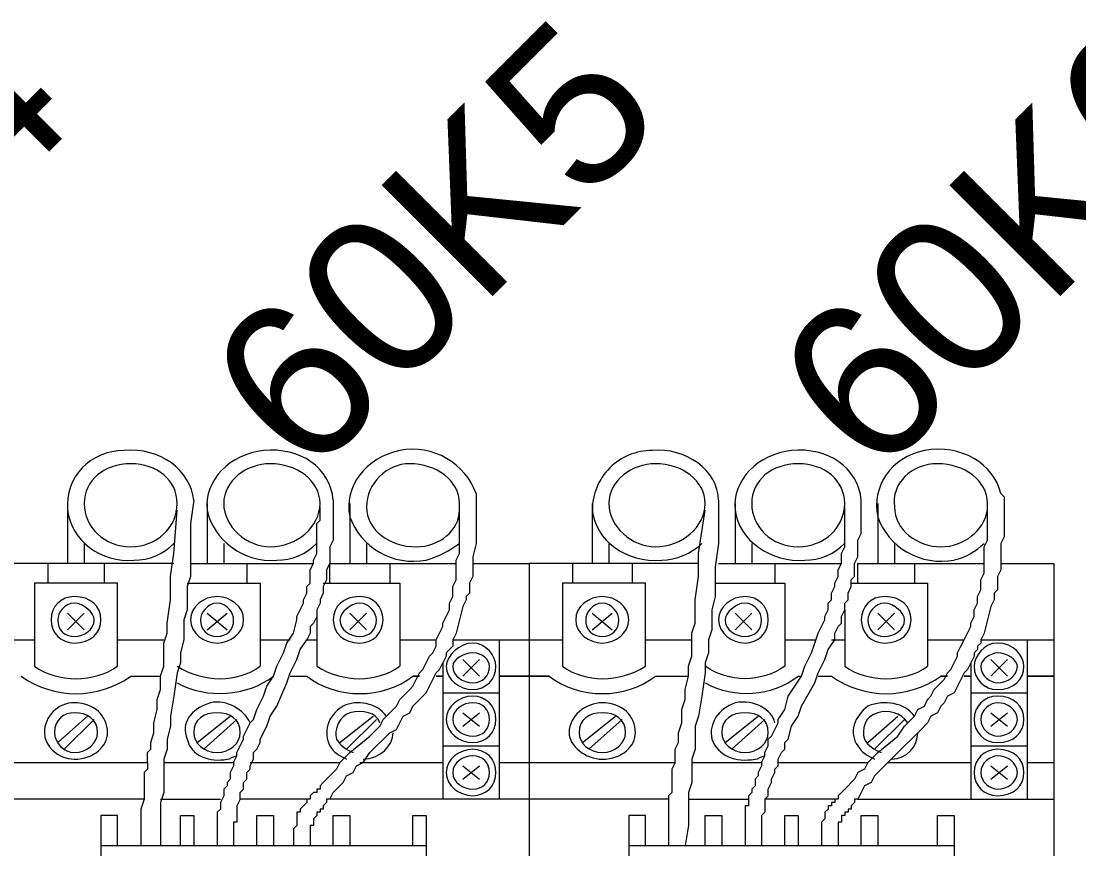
# Model space of a CAD drawing. Header units: millimetres. Extents: x 1004 to 59588, y 686 to 38112.
# Drawn here: x 17750.1 to 17937.5, y 12020.6 to 12167.3 of the extents above; entities that cross this region are included whole.
import ezdxf

# ---------------------------------------------------------------- set-up
doc = ezdxf.new("R2010")
doc.units = ezdxf.units.MM
doc.layers.add('PDF4_Geometry', color=7, linetype='Continuous')
doc.layers.add('PDF4_Text', color=7, linetype='Continuous')
doc.styles.add('PDF Arial', font='arial.ttf')

msp = doc.modelspace()

# ---------------------------------------------------------------- linework, layer by layer
at = {"layer": 'PDF4_Geometry', "lineweight": 0}
for points in [[(17830.69, 12083.54), (17830.69, 12082.95), (17830.69, 12082.36), (17830.69, 12081.77), (17830.69, 12081.18), (17830.69, 12080.59), (17830.69, 12080.01), (17830.69, 12079.42), (17830.69, 12078.24), (17830.69, 12077.07), (17830.69, 12075.89), (17830.69, 12074.71), (17830.11, 12072.36), (17830.11, 12071.18), (17840.11, 12071.18), (17840.11, 11931.77), (17830.11, 11931.77)], [(17923.63, 12083.54), (17924.22, 12082.95), (17924.22, 12082.36), (17924.22, 12081.77), (17924.22, 12081.18), (17924.22, 12080.59), (17924.22, 12080.01), (17924.22, 12079.42), (17924.22, 12078.24), (17924.22, 12077.07), (17924.22, 12075.89), (17923.63, 12074.71), (17923.63, 12072.36), (17923.63, 12071.18), (17933.05, 12071.18), (17933.05, 11931.77), (17923.63, 11931.77)], [(17758.34, 12081.77), (17758.34, 12071.18)], [(17780.69, 12082.36), (17780.11, 12078.24), (17780.11, 12074.71), (17780.11, 12070.59), (17780.11, 12068.83), (17779.52, 12067.07), (17779.52, 12065.3), (17779.52, 12062.95), (17778.93, 12061.18), (17778.93, 12059.42), (17778.93, 12057.65), (17778.34, 12055.3), (17778.34, 12053.54), (17777.75, 12051.77), (17777.16, 12047.65), (17776.58, 12044.12), (17776.58, 12042.36), (17775.99, 12040.01), (17775.99, 12038.24), (17775.4, 12036.48), (17775.4, 12034.71), (17775.4, 12032.36), (17775.4, 12030.59), (17774.81, 12028.83), (17774.81, 12026.48), (17774.81, 12024.71), (17774.81, 12021.18)], [(17783.05, 12081.77), (17783.05, 12071.18)], [(17805.4, 12082.36), (17805.4, 12080.59), (17805.4, 12078.24), (17805.4, 12076.48), (17805.4, 12075.3), (17804.81, 12074.12), (17804.81, 12072.95), (17804.81, 12072.36), (17804.81, 12071.18), (17804.22, 12070.01), (17804.22, 12068.83), (17804.22, 12068.24), (17803.63, 12067.07), (17803.63, 12065.89), (17803.05, 12064.71), (17803.05, 12064.12), (17802.46, 12062.95), (17802.46, 12061.77), (17801.87, 12060.59), (17801.28, 12060.01), (17801.28, 12058.83), (17800.69, 12057.65), (17802.46, 12057.65)], [(17808.34, 12081.77), (17808.34, 12071.18)], [(17817.16, 12057.65), (17823.63, 12057.65), (17824.22, 12058.83), (17824.81, 12060.01), (17824.81, 12060.59), (17825.4, 12061.77), (17825.99, 12062.95), (17825.99, 12064.12), (17826.58, 12065.3), (17826.58, 12066.48), (17826.58, 12067.07), (17827.16, 12068.24), (17827.16, 12069.42), (17827.16, 12070.59), (17827.16, 12071.77), (17827.75, 12072.95), (17827.75, 12074.12), (17827.75, 12075.3), (17827.75, 12077.07), (17827.75, 12079.42), (17827.75, 12081.77)], [(17851.28, 12081.77), (17851.28, 12071.18)], [(17873.63, 12082.36), (17873.63, 12078.24), (17873.63, 12074.71), (17873.05, 12070.59), (17873.05, 12068.83), (17873.05, 12067.07), (17873.05, 12065.3), (17872.46, 12062.95), (17872.46, 12061.18), (17872.46, 12059.42), (17871.87, 12057.65), (17871.87, 12055.3), (17871.28, 12053.54), (17871.28, 12051.77), (17870.69, 12047.65), (17870.11, 12044.12), (17869.52, 12042.36), (17869.52, 12040.01), (17869.52, 12038.24), (17868.93, 12036.48), (17868.93, 12034.71), (17868.93, 12032.36), (17868.34, 12030.59), (17868.34, 12028.83), (17868.34, 12026.48), (17868.34, 12024.71), (17867.75, 12021.18)], [(17876.58, 12081.77), (17876.58, 12071.18)], [(17900.11, 12035.89), (17899.52, 12034.71), (17898.34, 12034.12), (17897.75, 12032.95), (17897.16, 12032.36), (17896.58, 12031.77), (17895.99, 12031.18), (17895.4, 12030.59), (17894.81, 12030.01), (17894.81, 12029.42), (17894.22, 12029.42), (17881.87, 12029.42), (17882.46, 12030.01), (17882.46, 12030.59), (17882.46, 12031.18), (17883.05, 12032.36), (17883.05, 12032.95), (17883.63, 12034.12), (17883.63, 12034.71), (17884.22, 12035.3), (17884.22, 12036.48), (17884.81, 12037.65), (17885.4, 12038.24), (17885.4, 12039.42), (17885.99, 12040.01), (17886.58, 12042.36), (17887.75, 12044.12), (17888.34, 12045.89), (17890.69, 12050.01), (17891.28, 12051.77), (17892.46, 12054.12), (17893.05, 12055.89), (17894.22, 12057.65), (17894.22, 12058.83), (17894.81, 12060.01), (17895.4, 12060.59), (17895.4, 12061.77), (17895.99, 12062.95), (17895.99, 12064.12), (17896.58, 12064.71), (17896.58, 12065.89), (17897.16, 12067.07), (17897.16, 12068.24), (17897.75, 12068.83), (17897.75, 12070.01), (17897.75, 12071.18), (17898.34, 12072.36), (17898.34, 12072.95), (17898.34, 12074.12), (17898.34, 12075.3), (17898.93, 12076.48), (17898.93, 12078.24), (17898.93, 12080.59), (17898.93, 12082.36)], [(17901.87, 12081.77), (17901.87, 12071.18)], [(17910.69, 12057.65), (17917.16, 12057.65), (17917.75, 12058.83), (17918.34, 12060.01), (17918.34, 12060.59), (17918.93, 12061.77), (17918.93, 12062.95), (17919.52, 12064.12), (17919.52, 12065.3), (17920.11, 12066.48), (17920.11, 12067.07), (17920.11, 12068.24), (17920.69, 12069.42), (17920.69, 12070.59), (17920.69, 12071.77), (17920.69, 12072.95), (17920.69, 12074.12), (17921.28, 12075.3), (17921.28, 12077.07), (17921.28, 12079.42), (17921.28, 12081.77)], [(17741.87, 12035.89), (17746.58, 12035.89), (17772.46, 12035.89), (17772.46, 12036.48), (17772.46, 12037.65), (17773.05, 12038.24), (17773.05, 12039.42), (17773.63, 12041.18), (17773.63, 12042.95), (17774.22, 12045.3), (17774.22, 12047.07), (17774.81, 12048.83), (17774.81, 12051.18), (17775.4, 12052.95), (17775.4, 12054.71), (17775.4, 12057.07), (17775.99, 12058.83), (17775.99, 12060.59), (17776.58, 12064.71), (17776.58, 12068.83), (17777.16, 12072.95), (17777.75, 12080.59)], [(17780.11, 12071.18), (17801.87, 12071.18), (17801.87, 12071.77), (17802.46, 12072.95), (17802.46, 12074.12), (17802.46, 12074.71), (17802.46, 12075.89), (17802.46, 12077.07), (17802.46, 12078.24), (17803.05, 12078.83), (17803.05, 12081.18)], [(17834.81, 12035.89), (17840.11, 12035.89), (17865.99, 12035.89), (17865.99, 12036.48), (17865.99, 12037.65), (17865.99, 12038.24), (17866.58, 12039.42), (17866.58, 12041.18), (17867.16, 12042.95), (17867.16, 12045.3), (17867.75, 12047.07), (17867.75, 12048.83), (17868.34, 12051.18), (17868.34, 12052.95), (17868.93, 12054.71), (17868.93, 12057.07), (17868.93, 12058.83), (17869.52, 12060.59), (17869.52, 12064.71), (17870.11, 12068.83), (17870.11, 12072.95), (17871.28, 12080.59)], [(17873.63, 12071.18), (17895.4, 12071.18), (17895.4, 12071.77), (17895.4, 12072.95), (17895.99, 12074.12), (17895.99, 12074.71), (17895.99, 12075.89), (17895.99, 12077.07), (17895.99, 12078.24), (17895.99, 12078.83), (17895.99, 12081.18)], [(17761.28, 12074.71), (17761.28, 12071.18)], [(17785.99, 12074.71), (17785.99, 12071.18)], [(17811.28, 12074.71), (17811.28, 12071.18)], [(17854.22, 12074.71), (17854.22, 12071.18)], [(17879.52, 12074.71), (17879.52, 12071.18)], [(17904.81, 12074.71), (17904.81, 12071.18)], [(17736.58, 12071.18), (17736.58, 12070.01), (17736.58, 12068.83), (17736.58, 12067.65), (17735.99, 12066.48), (17735.99, 12065.89), (17735.99, 12065.3), (17735.4, 12064.71), (17735.4, 12063.54), (17734.22, 12061.18), (17733.63, 12058.83), (17733.63, 12057.65), (17746.58, 12057.65), (17752.46, 12057.65)], [(17777.16, 12071.18), (17746.58, 12071.18), (17746.58, 11931.77), (17777.16, 11931.77)], [(17754.81, 12071.18), (17754.81, 12067.65)], [(17764.81, 12071.18), (17764.81, 12067.65)], [(17775.4, 12035.89), (17787.75, 12035.89), (17788.34, 12037.07), (17788.34, 12037.65), (17788.93, 12038.83), (17789.52, 12040.01), (17789.52, 12040.59), (17790.11, 12041.77), (17790.69, 12042.95), (17791.28, 12043.54), (17791.87, 12045.3), (17793.05, 12047.65), (17793.63, 12049.42), (17794.81, 12051.18), (17795.4, 12052.95), (17796.58, 12055.3), (17797.16, 12057.07), (17798.34, 12058.83), (17798.93, 12061.18), (17798.93, 12061.77), (17799.52, 12062.95), (17800.11, 12064.12), (17800.11, 12064.71), (17800.69, 12065.89), (17800.69, 12067.07), (17801.28, 12067.65), (17801.28, 12068.83), (17801.28, 12070.01), (17801.87, 12071.18)], [(17790.11, 12071.18), (17790.11, 12067.65)], [(17804.81, 12067.65), (17804.81, 12071.18), (17827.16, 12071.18)], [(17815.4, 12071.18), (17815.4, 12067.65)], [(17830.11, 12071.18), (17830.11, 12070.01), (17830.11, 12068.83), (17829.52, 12067.65), (17829.52, 12066.48), (17829.52, 12065.89), (17828.93, 12065.3), (17828.93, 12064.71), (17828.34, 12063.54), (17827.75, 12061.18), (17827.16, 12058.83), (17826.58, 12057.65), (17840.11, 12057.65), (17845.99, 12057.65)], [(17870.11, 12071.18), (17840.11, 12071.18), (17840.11, 11931.77), (17870.69, 11931.77)], [(17847.75, 12071.18), (17847.75, 12067.65)], [(17858.34, 12071.18), (17858.34, 12067.65)], [(17868.93, 12035.89), (17881.28, 12035.89), (17881.87, 12037.07), (17881.87, 12037.65), (17882.46, 12038.83), (17882.46, 12040.01), (17883.05, 12040.59), (17883.63, 12041.77), (17884.22, 12042.95), (17884.22, 12043.54), (17885.4, 12045.3), (17885.99, 12047.65), (17887.16, 12049.42), (17888.34, 12051.18), (17888.93, 12052.95), (17890.11, 12055.3), (17890.69, 12057.07), (17891.28, 12058.83), (17892.46, 12061.18), (17892.46, 12061.77), (17893.05, 12062.95), (17893.05, 12064.12), (17893.63, 12064.71), (17893.63, 12065.89), (17894.22, 12067.07), (17894.22, 12067.65), (17894.81, 12068.83), (17894.81, 12070.01), (17895.4, 12071.18)], [(17883.63, 12071.18), (17883.63, 12067.65)], [(17898.34, 12067.65), (17898.34, 12071.18), (17920.69, 12071.18)], [(17908.34, 12071.18), (17908.34, 12067.65)], [(17923.63, 12071.18), (17923.63, 12070.01), (17923.05, 12068.83), (17923.05, 12067.65), (17923.05, 12066.48), (17922.46, 12065.89), (17922.46, 12065.3), (17922.46, 12064.71), (17921.87, 12063.54), (17921.28, 12061.18), (17920.69, 12058.83), (17920.11, 12057.65), (17933.05, 12057.65)], [(17767.16, 12052.95), (17767.16, 12067.65), (17752.46, 12067.65), (17752.46, 12052.95)], [(17779.52, 12067.65), (17792.46, 12067.65), (17792.46, 12052.95)], [(17803.63, 12067.65), (17817.16, 12067.65), (17817.16, 12052.95)], [(17860.69, 12052.95), (17860.69, 12067.65), (17845.99, 12067.65), (17845.99, 12052.95)], [(17897.16, 12067.65), (17910.69, 12067.65), (17910.69, 12052.95)], [(17802.46, 12062.95), (17802.46, 12052.95)], [(17895.99, 12062.95), (17895.99, 12052.95)], [(17758.34, 12059.42), (17761.28, 12062.36)], [(17758.34, 12062.36), (17761.28, 12059.42)], [(17783.05, 12059.42), (17786.58, 12062.36)], [(17783.05, 12062.36), (17786.58, 12059.42)], [(17808.34, 12059.42), (17811.28, 12062.36)], [(17808.34, 12062.36), (17811.28, 12059.42)], [(17851.28, 12059.42), (17854.81, 12062.36)], [(17851.28, 12062.36), (17854.81, 12059.42)], [(17876.58, 12059.42), (17879.52, 12062.36)], [(17876.58, 12062.36), (17879.52, 12059.42)], [(17901.87, 12059.42), (17904.81, 12062.36)], [(17901.87, 12062.36), (17904.81, 12059.42)], [(17767.16, 12057.65), (17775.4, 12057.65)], [(17806.58, 12035.89), (17805.99, 12034.71), (17805.4, 12034.12), (17804.22, 12032.95), (17803.63, 12032.36), (17803.05, 12031.77), (17803.05, 12031.18), (17802.46, 12031.18), (17802.46, 12030.59), (17801.87, 12030.59), (17801.28, 12030.01), (17801.28, 12029.42), (17788.93, 12029.42), (17788.93, 12030.01), (17788.93, 12030.59), (17789.52, 12031.18), (17789.52, 12032.36), (17790.11, 12032.95), (17790.11, 12034.12), (17790.69, 12034.71), (17790.69, 12035.3), (17791.28, 12036.48), (17791.28, 12037.65), (17791.87, 12038.24), (17792.46, 12039.42), (17792.46, 12040.01), (17793.63, 12042.36), (17794.22, 12044.12), (17795.4, 12045.89), (17797.16, 12050.01), (17797.75, 12051.77), (17798.93, 12054.12), (17799.52, 12055.89), (17800.69, 12057.65)], [(17790.69, 12035.89), (17806.58, 12035.89), (17808.34, 12037.65), (17811.87, 12040.59), (17813.63, 12042.36), (17814.22, 12043.54), (17814.81, 12044.12), (17815.99, 12045.3), (17816.58, 12045.89), (17817.16, 12047.07), (17817.75, 12047.65), (17818.93, 12048.83), (17819.52, 12049.42), (17820.11, 12050.59), (17820.69, 12051.77), (17821.28, 12052.36), (17821.87, 12053.54), (17822.46, 12054.71), (17823.05, 12055.3), (17823.63, 12056.48), (17823.63, 12057.65)], [(17792.46, 12057.65), (17797.75, 12057.65)], [(17826.58, 12057.65), (17826.58, 12057.07), (17826.58, 12056.48), (17825.99, 12055.89), (17825.4, 12055.3), (17825.4, 12054.71), (17824.81, 12053.54), (17824.81, 12029.42)], [(17834.81, 12057.65), (17834.81, 12029.42)], [(17860.69, 12057.65), (17868.93, 12057.65)], [(17884.22, 12035.89), (17900.11, 12035.89), (17901.87, 12037.65), (17905.4, 12040.59), (17906.58, 12042.36), (17907.75, 12043.54), (17908.34, 12044.12), (17908.93, 12045.3), (17910.11, 12045.89), (17910.69, 12047.07), (17911.28, 12047.65), (17911.87, 12048.83), (17912.46, 12049.42), (17913.63, 12050.59), (17914.22, 12051.77), (17914.81, 12052.36), (17915.4, 12053.54), (17915.99, 12054.71), (17915.99, 12055.3), (17916.58, 12056.48), (17917.16, 12057.65)], [(17885.4, 12057.65), (17890.69, 12057.65)], [(17893.63, 12057.65), (17895.99, 12057.65)], [(17920.11, 12057.65), (17920.11, 12057.07), (17919.52, 12056.48), (17919.52, 12055.89), (17918.93, 12055.3), (17918.93, 12054.71), (17918.34, 12053.54), (17918.34, 12029.42)], [(17928.34, 12057.65), (17928.34, 12029.42)], [(17825.99, 12055.89), (17825.99, 12055.89)], [(17919.52, 12055.89), (17919.52, 12055.89)], [(17865.99, 12035.89), (17865.4, 12034.71), (17865.4, 12034.12), (17865.4, 12032.95), (17865.4, 12032.36), (17865.4, 12031.77), (17865.4, 12030.59), (17864.81, 12030.01), (17864.81, 12029.42), (17840.11, 12029.42), (17804.81, 12029.42), (17805.4, 12030.59), (17806.58, 12031.77), (17807.16, 12032.36), (17807.75, 12033.54), (17808.93, 12034.12), (17809.52, 12035.3), (17810.69, 12035.89), (17811.87, 12037.65), (17815.4, 12041.18), (17816.58, 12041.77), (17817.16, 12042.95), (17817.75, 12044.12), (17818.93, 12044.71), (17819.52, 12045.89), (17820.11, 12046.48), (17821.28, 12047.65), (17821.87, 12048.24), (17822.46, 12049.42), (17823.05, 12050.59), (17823.63, 12051.77), (17824.22, 12052.36), (17824.81, 12053.54)], [(17828.34, 12054.12), (17831.28, 12051.18)], [(17828.34, 12051.18), (17831.28, 12054.12)], [(17918.34, 12053.54), (17917.75, 12052.36), (17917.16, 12051.77), (17916.58, 12050.59), (17915.99, 12049.42), (17915.4, 12048.24), (17914.22, 12047.65), (17913.63, 12046.48), (17913.05, 12045.89), (17912.46, 12044.71), (17911.28, 12044.12), (17910.69, 12042.95), (17909.52, 12041.77), (17908.93, 12041.18), (17905.4, 12037.65), (17903.63, 12035.89), (17918.34, 12035.89)], [(17921.87, 12054.12), (17924.81, 12051.18)], [(17921.87, 12051.18), (17924.81, 12054.12)], [(17752.46, 12052.95), (17752.46, 12052.95)], [(17845.99, 12052.95), (17845.99, 12052.95)], [(17769.52, 12051.18), (17774.81, 12051.18)], [(17794.81, 12051.18), (17794.81, 12051.18)], [(17797.75, 12051.18), (17800.69, 12051.18)], [(17843.63, 12051.18), (17843.63, 12051.18)], [(17862.46, 12051.18), (17868.34, 12051.18)], [(17824.81, 12048.24), (17834.81, 12048.24)], [(17918.34, 12048.24), (17928.34, 12048.24)], [(17756.58, 12039.42), (17761.87, 12044.12)], [(17781.28, 12039.42), (17787.16, 12044.12)], [(17806.58, 12039.42), (17812.46, 12044.12)], [(17828.34, 12044.71), (17831.28, 12042.36)], [(17828.34, 12042.36), (17831.28, 12044.71)], [(17849.52, 12039.42), (17855.4, 12044.12)], [(17874.81, 12039.42), (17880.69, 12044.12)], [(17900.11, 12039.42), (17905.4, 12044.12)], [(17921.87, 12044.71), (17924.81, 12042.36)], [(17921.87, 12042.36), (17924.81, 12044.71)], [(17757.75, 12038.24), (17763.05, 12043.54)], [(17782.46, 12038.24), (17788.34, 12043.54)], [(17807.75, 12038.24), (17813.05, 12043.54)], [(17850.69, 12038.24), (17856.58, 12043.54)], [(17875.99, 12038.24), (17881.87, 12043.54)], [(17901.28, 12038.24), (17906.58, 12043.54)], [(17824.81, 12038.83), (17834.81, 12038.83)], [(17918.34, 12038.83), (17928.34, 12038.83)], [(17772.46, 12035.89), (17772.46, 12034.71), (17771.87, 12034.12), (17771.87, 12032.95), (17771.87, 12032.36), (17771.87, 12031.77), (17771.87, 12030.59), (17771.87, 12030.01), (17771.87, 12029.42), (17746.58, 12029.42)], [(17787.75, 12035.89), (17787.75, 12035.3), (17787.16, 12034.12), (17787.16, 12033.54), (17787.16, 12032.95), (17786.58, 12032.36), (17786.58, 12031.77), (17785.99, 12031.18), (17785.99, 12030.59), (17785.99, 12030.01), (17785.4, 12028.83), (17785.4, 12028.24), (17785.4, 12027.65), (17784.81, 12027.07), (17784.81, 12026.48), (17784.81, 12025.89), (17784.81, 12025.3), (17784.81, 12024.71), (17784.81, 12024.12), (17784.81, 12022.95), (17784.81, 12021.77), (17784.81, 12021.18)], [(17810.11, 12035.89), (17824.81, 12035.89)], [(17828.34, 12035.3), (17831.28, 12032.95)], [(17828.34, 12032.95), (17831.28, 12035.3)], [(17881.28, 12035.89), (17881.28, 12035.3), (17880.69, 12034.12), (17880.69, 12033.54), (17880.11, 12032.95), (17880.11, 12032.36), (17880.11, 12031.77), (17879.52, 12031.18), (17879.52, 12030.59), (17878.93, 12030.01), (17878.93, 12028.83), (17878.93, 12028.24), (17878.34, 12028.24), (17878.34, 12027.65), (17878.34, 12027.07), (17878.34, 12026.48), (17878.34, 12025.89), (17878.34, 12025.3), (17878.34, 12024.71), (17878.34, 12024.12), (17878.34, 12022.95), (17878.34, 12021.77), (17878.34, 12021.18)], [(17903.63, 12035.89), (17903.05, 12035.3), (17901.87, 12034.12), (17901.28, 12033.54), (17900.69, 12032.36), (17899.52, 12031.77), (17898.93, 12030.59), (17898.34, 12029.42), (17933.05, 12029.42)], [(17921.87, 12035.3), (17924.81, 12032.95)], [(17921.87, 12032.95), (17924.81, 12035.3)], [(17928.34, 12035.89), (17933.05, 12035.89)], [(17786.58, 12032.36), (17786.58, 12032.36)], [(17880.11, 12032.36), (17880.11, 12032.36)], [(17895.99, 12031.18), (17895.99, 12031.18)], [(17771.87, 12029.42), (17771.28, 12027.65), (17771.28, 12027.07), (17771.28, 12026.48), (17771.28, 12025.3), (17771.28, 12024.71), (17771.28, 12023.54), (17771.28, 12022.95), (17771.28, 12021.77), (17771.28, 12021.18)], [(17774.81, 12029.42), (17785.4, 12029.42)], [(17788.93, 12029.42), (17788.34, 12028.24), (17788.34, 12027.65), (17788.34, 12027.07), (17788.34, 12026.48), (17788.34, 12025.89), (17788.34, 12025.3), (17787.75, 12025.3), (17787.75, 12024.71), (17787.75, 12024.12), (17787.75, 12022.95), (17787.75, 12021.77), (17787.75, 12021.18)], [(17801.28, 12029.42), (17800.69, 12029.42), (17800.69, 12028.83), (17800.11, 12028.24), (17799.52, 12027.65), (17799.52, 12027.07), (17798.93, 12027.07), (17798.93, 12026.48), (17798.93, 12025.89), (17798.93, 12025.3), (17798.93, 12024.71), (17798.34, 12024.12), (17798.34, 12023.54), (17798.34, 12022.95), (17798.34, 12022.36), (17798.34, 12021.18)], [(17804.81, 12029.42), (17804.22, 12029.42), (17804.22, 12028.83), (17803.63, 12028.24), (17803.63, 12027.65), (17803.05, 12027.65), (17803.05, 12027.07), (17802.46, 12027.07), (17802.46, 12026.48), (17801.87, 12025.89), (17801.87, 12025.3), (17801.87, 12024.71), (17801.28, 12024.71), (17801.28, 12024.12), (17801.28, 12023.54), (17801.28, 12022.95), (17801.28, 12022.36), (17801.28, 12021.18)], [(17864.81, 12029.42), (17864.81, 12027.65), (17864.81, 12027.07), (17864.81, 12026.48), (17864.81, 12025.3), (17864.81, 12024.71), (17864.81, 12023.54), (17864.81, 12022.95), (17864.81, 12021.77), (17864.81, 12021.18)], [(17868.34, 12029.42), (17878.93, 12029.42)], [(17881.87, 12029.42), (17881.87, 12028.24), (17881.87, 12027.65), (17881.87, 12027.07), (17881.28, 12026.48), (17881.28, 12025.89), (17881.28, 12025.3), (17881.28, 12024.71), (17881.28, 12024.12), (17881.28, 12022.95), (17881.28, 12021.77), (17881.28, 12021.18)], [(17894.22, 12029.42), (17894.22, 12028.83), (17893.63, 12028.83), (17893.63, 12028.24), (17893.05, 12028.24), (17893.05, 12027.65), (17892.46, 12027.07), (17892.46, 12026.48), (17892.46, 12025.89), (17891.87, 12025.3), (17891.87, 12024.71), (17891.87, 12024.12), (17891.87, 12023.54), (17891.87, 12022.95), (17891.87, 12022.36), (17891.87, 12021.18)], [(17898.34, 12029.42), (17897.75, 12029.42), (17897.75, 12028.83), (17897.16, 12028.24), (17897.16, 12027.65), (17896.58, 12027.65), (17896.58, 12027.07), (17895.99, 12027.07), (17895.99, 12026.48), (17895.4, 12026.48), (17895.4, 12025.89), (17895.4, 12025.3), (17894.81, 12025.3), (17894.81, 12024.71), (17894.81, 12024.12), (17894.81, 12023.54), (17894.81, 12022.95), (17894.81, 12022.36), (17894.81, 12021.18)], [(17895.4, 12030.59), (17895.4, 12030.59)], [(17785.4, 12028.24), (17785.4, 12028.24)], [(17799.52, 12027.65), (17799.52, 12027.65)], [(17800.11, 12028.24), (17800.11, 12028.24)], [(17800.69, 12028.83), (17800.69, 12028.83)], [(17893.05, 12027.65), (17893.05, 12027.65)], [(17767.16, 12021.18), (17767.16, 12026.48), (17764.22, 12026.48), (17764.22, 11976.48), (17767.16, 11976.48), (17767.16, 11982.36)], [(17778.34, 12021.18), (17778.34, 12026.48), (17780.69, 12026.48), (17780.69, 12021.18)], [(17784.81, 12027.07), (17784.81, 12027.07)], [(17788.34, 12027.07), (17788.34, 12027.07)], [(17791.87, 12021.18), (17791.87, 12026.48), (17794.81, 12026.48), (17794.81, 12021.18)], [(17798.93, 12025.89), (17798.93, 12025.89)], [(17801.87, 12025.89), (17801.87, 12025.89)], [(17802.46, 12026.48), (17802.46, 12026.48)], [(17805.4, 12021.18), (17805.4, 12026.48), (17808.34, 12026.48), (17808.34, 12021.18)], [(17819.52, 12021.18), (17819.52, 12026.48), (17821.87, 12026.48), (17821.87, 11976.48), (17819.52, 11976.48), (17819.52, 11982.36)], [(17860.69, 12021.18), (17860.69, 12026.48), (17857.75, 12026.48), (17857.75, 11976.48), (17860.69, 11976.48), (17860.69, 11982.36)], [(17871.28, 12021.18), (17871.28, 12026.48), (17874.22, 12026.48), (17874.22, 12021.18)], [(17878.34, 12027.07), (17878.34, 12027.07)], [(17881.87, 12027.07), (17881.87, 12027.07)], [(17885.4, 12021.18), (17885.4, 12026.48), (17887.75, 12026.48), (17887.75, 12021.18)], [(17892.46, 12027.07), (17892.46, 12027.07)], [(17892.46, 12025.89), (17892.46, 12025.89)], [(17895.4, 12025.89), (17895.4, 12025.89)], [(17898.93, 12021.18), (17898.93, 12026.48), (17901.87, 12026.48), (17901.87, 12021.18)], [(17912.46, 12021.18), (17912.46, 12026.48), (17915.4, 12026.48), (17915.4, 11976.48), (17912.46, 11976.48), (17912.46, 11982.36)], [(17784.81, 12024.71), (17784.81, 12024.71)], [(17801.28, 12024.71), (17801.28, 12024.71)], [(17801.28, 12024.12), (17801.28, 12024.12)], [(17801.28, 12024.12), (17801.28, 12024.12)], [(17801.87, 12025.3), (17801.87, 12025.3)], [(17878.34, 12024.71), (17878.34, 12024.71)], [(17881.28, 12025.3), (17881.28, 12025.3)], [(17894.81, 12024.71), (17894.81, 12024.71)], [(17894.81, 12024.71), (17894.81, 12024.71)], [(17894.81, 12024.12), (17894.81, 12024.12)], [(17894.81, 12024.12), (17894.81, 12024.12)], [(17798.34, 12022.36), (17798.34, 12022.36)], [(17801.28, 12022.95), (17801.28, 12022.95)], [(17891.87, 12022.36), (17891.87, 12022.36)], [(17894.81, 12022.95), (17894.81, 12022.95)], [(17764.22, 12021.18), (17821.87, 12021.18)], [(17771.28, 12021.18), (17771.28, 12021.18)], [(17857.75, 12021.18), (17915.4, 12021.18)], [(17864.81, 12021.18), (17864.81, 12021.18)]]:
    msp.add_lwpolyline(points, dxfattribs=at)
for points in [[(17873.05, 12067.65), (17885.4, 12067.65), (17885.4, 12052.95, -0.3125), (17871.28, 12052.95)], [(17871.28, 12050.01, 0.29506), (17887.75, 12051.18), (17888.34, 12051.18)], [(17891.28, 12051.18), (17893.63, 12051.18, 0.318182), (17913.05, 12051.18)]]:
    msp.add_lwpolyline(points, format="xyb", dxfattribs=at)
for points in [[(17820.69, 12051.18), (17819.52, 12051.18)], [(17824.81, 12051.18), (17823.63, 12051.18)], [(17840.11, 12051.18), (17834.81, 12051.18)], [(17843.63, 12051.18), (17840.11, 12051.18)], [(17914.22, 12051.18), (17913.05, 12051.18)], [(17918.34, 12051.18), (17917.16, 12051.18)], [(17933.05, 12051.18), (17928.34, 12051.18)]]:
    msp.add_lwpolyline(points, close=True, dxfattribs=at)
for centre, radius, start, end in [((17861.83, 12080.64), 10.54, 89.7603, 180.2397), ((17770.19, 12081.51), 9.74, 269.5095, 315.7302), ((17795.48, 12081.51), 9.74, 269.5095, 315.7302), ((17889.01, 12081.51), 9.74, 269.5095, 315.7302), ((17912.72, 12082.83), 11.37, 283.6147, 314.4946), ((17759.81, 12064.89), 16.8, 234.6998, 305.3002), ((17759.5, 12041.21), 5.27, 89.7603, 180.2397)]:
    msp.add_arc(centre, radius, start, end, dxfattribs=at)
for points in [[(17768.34, 12091.18), (17762.46, 12091.18), (17757.75, 12086.48), (17758.34, 12080.59)], [(17780.69, 12082.36), (17780.11, 12087.65), (17774.81, 12091.77), (17768.34, 12091.18)], [(17793.05, 12091.18), (17787.16, 12090.59), (17782.46, 12085.89), (17783.05, 12080.59)], [(17805.4, 12082.36), (17804.81, 12088.24), (17799.52, 12091.77), (17793.05, 12091.18)], [(17817.16, 12091.18), (17811.28, 12090.01), (17807.16, 12084.71), (17808.34, 12079.42)], [(17830.69, 12083.54), (17828.93, 12088.83), (17823.05, 12092.36), (17817.16, 12091.18)], [(17873.63, 12082.36), (17873.63, 12087.65), (17867.75, 12091.77), (17861.87, 12091.18)], [(17886.58, 12091.18), (17880.69, 12090.59), (17875.99, 12085.89), (17876.58, 12080.59)], [(17898.93, 12082.36), (17898.34, 12088.24), (17893.05, 12091.77), (17886.58, 12091.18)], [(17910.11, 12091.18), (17904.22, 12090.01), (17900.69, 12084.71), (17901.87, 12079.42)], [(17923.63, 12083.54), (17922.46, 12088.83), (17916.58, 12092.36), (17910.11, 12091.18)], [(17769.52, 12088.83), (17764.81, 12088.83), (17761.28, 12085.89), (17761.28, 12081.77)], [(17777.75, 12081.77), (17777.75, 12085.89), (17774.22, 12088.83), (17769.52, 12088.83)], [(17794.22, 12088.83), (17790.11, 12088.83), (17785.99, 12085.89), (17785.99, 12081.77)], [(17803.05, 12081.77), (17803.05, 12085.89), (17798.93, 12088.83), (17794.22, 12088.83)], [(17818.93, 12088.83), (17814.81, 12088.83), (17811.28, 12085.3), (17811.28, 12081.18)], [(17827.75, 12081.77), (17827.75, 12085.89), (17823.63, 12088.83), (17818.93, 12088.83)], [(17862.46, 12088.83), (17858.34, 12088.83), (17854.22, 12085.89), (17854.22, 12081.77)], [(17871.28, 12081.77), (17871.28, 12085.89), (17867.16, 12088.83), (17862.46, 12088.83)], [(17887.75, 12088.83), (17883.05, 12088.83), (17879.52, 12085.89), (17879.52, 12081.77)], [(17895.99, 12081.77), (17895.99, 12085.89), (17892.46, 12088.83), (17887.75, 12088.83)], [(17912.46, 12088.83), (17907.75, 12088.83), (17904.22, 12085.3), (17904.81, 12081.18)], [(17921.28, 12081.77), (17921.28, 12085.89), (17917.16, 12088.83), (17912.46, 12088.83)], [(17761.28, 12081.77), (17761.28, 12077.65), (17764.81, 12074.12), (17769.52, 12074.12)], [(17769.52, 12074.12), (17774.22, 12074.12), (17777.75, 12077.65), (17777.75, 12081.77)], [(17785.99, 12081.77), (17785.99, 12077.65), (17790.11, 12074.12), (17794.22, 12074.12)], [(17794.22, 12074.12), (17798.93, 12074.12), (17803.05, 12077.65), (17803.05, 12081.77)], [(17854.22, 12081.77), (17854.22, 12077.65), (17858.34, 12074.12), (17862.46, 12074.12)], [(17862.46, 12074.12), (17867.16, 12074.12), (17871.28, 12077.65), (17871.28, 12081.77)], [(17879.52, 12081.77), (17879.52, 12077.65), (17883.05, 12074.12), (17887.75, 12074.12)], [(17887.75, 12074.12), (17892.46, 12074.12), (17895.99, 12077.65), (17895.99, 12081.77)], [(17758.34, 12080.59), (17758.93, 12075.3), (17764.22, 12071.18), (17770.11, 12071.77)], [(17783.05, 12080.59), (17784.22, 12075.3), (17789.52, 12071.18), (17795.4, 12071.77)], [(17811.28, 12081.18), (17811.28, 12077.07), (17815.4, 12074.12), (17820.11, 12074.12)], [(17820.11, 12074.12), (17824.22, 12074.12), (17827.75, 12077.07), (17827.75, 12080.59)], [(17851.28, 12080.59), (17851.87, 12075.3), (17857.16, 12071.18), (17863.63, 12071.77)], [(17876.58, 12080.59), (17877.16, 12075.3), (17883.05, 12071.18), (17888.93, 12071.77)], [(17904.81, 12081.18), (17904.81, 12077.07), (17908.93, 12074.12), (17913.05, 12074.12)], [(17913.05, 12074.12), (17917.16, 12074.12), (17920.69, 12077.07), (17921.28, 12080.59)], [(17808.34, 12079.42), (17810.11, 12074.12), (17815.99, 12070.59), (17821.87, 12071.77)], [(17901.87, 12079.42), (17903.63, 12074.12), (17909.52, 12070.59), (17915.4, 12071.77)], [(17821.87, 12071.77), (17824.22, 12072.36), (17825.99, 12073.54), (17827.75, 12074.71)], [(17863.63, 12071.77), (17865.99, 12071.77), (17868.93, 12072.95), (17870.69, 12074.71)], [(17759.52, 12065.3), (17757.16, 12065.3), (17755.4, 12063.54), (17755.4, 12061.18)], [(17764.22, 12061.18), (17764.22, 12063.54), (17762.46, 12065.3), (17759.52, 12065.3)], [(17784.81, 12065.3), (17782.46, 12065.3), (17780.11, 12063.54), (17780.11, 12061.18)], [(17789.52, 12061.18), (17789.52, 12063.54), (17787.16, 12065.3), (17784.81, 12065.3)], [(17810.11, 12065.3), (17807.16, 12065.3), (17805.4, 12063.54), (17805.4, 12061.18)], [(17814.22, 12061.18), (17814.22, 12063.54), (17812.46, 12065.3), (17810.11, 12065.3)], [(17853.05, 12065.3), (17850.69, 12065.3), (17848.34, 12063.54), (17848.34, 12061.18)], [(17857.75, 12061.18), (17857.75, 12063.54), (17855.4, 12065.3), (17853.05, 12065.3)], [(17878.34, 12065.3), (17875.99, 12065.3), (17873.63, 12063.54), (17873.63, 12061.18)], [(17882.46, 12061.18), (17882.46, 12063.54), (17880.69, 12065.3), (17878.34, 12065.3)], [(17903.05, 12065.3), (17900.69, 12065.3), (17898.93, 12063.54), (17898.93, 12061.18)], [(17907.75, 12061.18), (17907.75, 12063.54), (17905.99, 12065.3), (17903.05, 12065.3)], [(17759.52, 12064.12), (17757.75, 12064.12), (17756.58, 12062.36), (17756.58, 12061.18)], [(17763.05, 12061.18), (17763.05, 12062.36), (17761.28, 12064.12), (17759.52, 12064.12)], [(17784.81, 12064.12), (17783.05, 12064.12), (17781.87, 12062.36), (17781.87, 12061.18)], [(17787.75, 12061.18), (17787.75, 12062.36), (17786.58, 12064.12), (17784.81, 12064.12)], [(17810.11, 12064.12), (17808.34, 12064.12), (17806.58, 12062.36), (17806.58, 12061.18)], [(17813.05, 12061.18), (17813.05, 12062.36), (17811.87, 12064.12), (17810.11, 12064.12)], [(17853.05, 12064.12), (17851.28, 12064.12), (17850.11, 12062.36), (17850.11, 12061.18)], [(17855.99, 12061.18), (17855.99, 12062.36), (17854.81, 12064.12), (17853.05, 12064.12)], [(17878.34, 12064.12), (17876.58, 12064.12), (17874.81, 12062.36), (17874.81, 12061.18)], [(17881.28, 12061.18), (17881.28, 12062.36), (17880.11, 12064.12), (17878.34, 12064.12)], [(17903.05, 12064.12), (17901.28, 12064.12), (17900.11, 12062.36), (17900.11, 12061.18)], [(17906.58, 12061.18), (17906.58, 12062.36), (17904.81, 12064.12), (17903.05, 12064.12)], [(17755.4, 12061.18), (17755.4, 12058.83), (17757.16, 12057.07), (17759.52, 12057.07)], [(17756.58, 12061.18), (17756.58, 12059.42), (17757.75, 12058.24), (17759.52, 12058.24)], [(17759.52, 12058.24), (17761.28, 12058.24), (17763.05, 12059.42), (17763.05, 12061.18)], [(17759.52, 12057.07), (17762.46, 12057.07), (17764.22, 12058.83), (17764.22, 12061.18)], [(17780.11, 12061.18), (17780.11, 12058.83), (17782.46, 12057.07), (17784.81, 12057.07)], [(17781.87, 12061.18), (17781.87, 12059.42), (17783.05, 12058.24), (17784.81, 12058.24)], [(17784.81, 12058.24), (17786.58, 12058.24), (17787.75, 12059.42), (17787.75, 12061.18)], [(17784.81, 12057.07), (17787.16, 12057.07), (17789.52, 12058.83), (17789.52, 12061.18)], [(17805.4, 12061.18), (17805.4, 12058.83), (17807.16, 12057.07), (17810.11, 12057.07)], [(17806.58, 12061.18), (17806.58, 12059.42), (17808.34, 12058.24), (17810.11, 12058.24)], [(17810.11, 12058.24), (17811.87, 12058.24), (17813.05, 12059.42), (17813.05, 12061.18)], [(17810.11, 12057.07), (17812.46, 12057.07), (17814.22, 12058.83), (17814.22, 12061.18)], [(17848.34, 12061.18), (17848.34, 12058.83), (17850.69, 12057.07), (17853.05, 12057.07)], [(17850.11, 12061.18), (17850.11, 12059.42), (17851.28, 12058.24), (17853.05, 12058.24)], [(17853.05, 12058.24), (17854.81, 12058.24), (17855.99, 12059.42), (17855.99, 12061.18)], [(17853.05, 12057.07), (17855.4, 12057.07), (17857.75, 12058.83), (17857.75, 12061.18)], [(17873.63, 12061.18), (17873.63, 12058.83), (17875.99, 12057.07), (17878.34, 12057.07)], [(17874.81, 12061.18), (17874.81, 12059.42), (17876.58, 12058.24), (17878.34, 12058.24)], [(17878.34, 12058.24), (17880.11, 12058.24), (17881.28, 12059.42), (17881.28, 12061.18)], [(17878.34, 12057.07), (17880.69, 12057.07), (17882.46, 12058.83), (17882.46, 12061.18)], [(17898.93, 12061.18), (17898.93, 12058.83), (17900.69, 12057.07), (17903.05, 12057.07)], [(17900.11, 12061.18), (17900.11, 12059.42), (17901.28, 12058.24), (17903.05, 12058.24)], [(17903.05, 12058.24), (17904.81, 12058.24), (17906.58, 12059.42), (17906.58, 12061.18)], [(17903.05, 12057.07), (17905.99, 12057.07), (17907.75, 12058.83), (17907.75, 12061.18)], [(17830.11, 12057.07), (17827.75, 12057.07), (17825.4, 12054.71), (17825.4, 12052.95)], [(17830.11, 12055.3), (17828.34, 12055.3), (17826.58, 12054.12), (17826.58, 12052.95)], [(17834.22, 12052.95), (17834.22, 12054.71), (17832.46, 12057.07), (17830.11, 12057.07)], [(17833.05, 12052.95), (17833.05, 12054.12), (17831.87, 12055.3), (17830.11, 12055.3)], [(17923.05, 12057.07), (17920.69, 12057.07), (17918.93, 12054.71), (17918.93, 12052.95)], [(17923.05, 12055.3), (17921.87, 12055.3), (17920.11, 12054.12), (17920.11, 12052.95)], [(17927.75, 12052.95), (17927.75, 12054.71), (17925.99, 12057.07), (17923.05, 12057.07)], [(17926.58, 12052.95), (17926.58, 12054.12), (17924.81, 12055.3), (17923.05, 12055.3)], [(17752.46, 12052.95), (17756.58, 12050.01), (17763.05, 12050.01), (17767.16, 12052.95)], [(17777.75, 12052.95), (17782.46, 12050.01), (17788.34, 12050.01), (17792.46, 12052.95)], [(17802.46, 12052.95), (17807.16, 12050.01), (17813.05, 12050.01), (17817.16, 12052.95)], [(17825.4, 12052.95), (17825.4, 12050.59), (17827.75, 12048.83), (17830.11, 12048.83)], [(17826.58, 12052.95), (17826.58, 12051.18), (17828.34, 12050.01), (17830.11, 12050.01)], [(17830.11, 12048.83), (17832.46, 12048.83), (17834.22, 12050.59), (17834.22, 12052.95)], [(17830.11, 12050.01), (17831.87, 12050.01), (17833.05, 12051.18), (17833.05, 12052.95)], [(17845.99, 12052.95), (17850.11, 12050.01), (17855.99, 12050.01), (17860.69, 12052.95)], [(17895.99, 12052.95), (17900.11, 12050.01), (17906.58, 12050.01), (17910.69, 12052.95)], [(17918.93, 12052.95), (17918.93, 12050.59), (17920.69, 12048.83), (17923.05, 12048.83)], [(17920.11, 12052.95), (17920.11, 12051.18), (17921.87, 12050.01), (17923.05, 12050.01)], [(17923.05, 12048.83), (17925.99, 12048.83), (17927.75, 12050.59), (17927.75, 12052.95)], [(17923.05, 12050.01), (17924.81, 12050.01), (17926.58, 12051.18), (17926.58, 12052.95)], [(17777.75, 12050.01), (17783.05, 12047.07), (17790.11, 12047.65), (17794.81, 12051.18)], [(17800.69, 12051.18), (17805.99, 12047.07), (17814.22, 12047.07), (17819.52, 12051.18)], [(17843.63, 12051.18), (17848.93, 12047.07), (17857.16, 12047.07), (17862.46, 12051.18)], [(17765.4, 12041.18), (17765.4, 12044.12), (17763.05, 12046.48), (17759.52, 12046.48)], [(17783.63, 12046.48), (17780.11, 12045.3), (17778.34, 12042.95), (17779.52, 12040.01)], [(17790.69, 12042.95), (17789.52, 12045.3), (17786.58, 12047.07), (17783.63, 12046.48)], [(17814.81, 12044.12), (17813.05, 12046.48), (17809.52, 12047.07), (17807.16, 12045.89)], [(17830.11, 12047.65), (17827.75, 12047.65), (17825.4, 12045.89), (17825.4, 12043.54)], [(17830.11, 12046.48), (17828.34, 12046.48), (17826.58, 12045.3), (17826.58, 12043.54)], [(17834.22, 12043.54), (17834.22, 12045.89), (17832.46, 12047.65), (17830.11, 12047.65)], [(17833.05, 12043.54), (17833.05, 12045.3), (17831.87, 12046.48), (17830.11, 12046.48)], [(17853.05, 12046.48), (17850.11, 12046.48), (17847.16, 12044.12), (17847.16, 12041.18)], [(17858.93, 12041.18), (17858.93, 12044.12), (17856.58, 12046.48), (17853.05, 12046.48)], [(17876.58, 12046.48), (17873.63, 12045.3), (17871.87, 12042.95), (17872.46, 12040.01)], [(17883.63, 12042.95), (17883.05, 12045.3), (17880.11, 12047.07), (17876.58, 12046.48)], [(17908.34, 12044.12), (17906.58, 12046.48), (17903.05, 12047.07), (17900.11, 12045.89)], [(17923.05, 12047.65), (17920.69, 12047.65), (17918.93, 12045.89), (17918.93, 12043.54)], [(17923.05, 12046.48), (17921.87, 12046.48), (17920.11, 12045.3), (17920.11, 12043.54)], [(17927.75, 12043.54), (17927.75, 12045.89), (17925.99, 12047.65), (17923.05, 12047.65)], [(17926.58, 12043.54), (17926.58, 12045.3), (17924.81, 12046.48), (17923.05, 12046.48)], [(17759.52, 12044.71), (17757.75, 12044.71), (17755.99, 12043.54), (17755.99, 12041.18)], [(17763.63, 12041.18), (17763.63, 12043.54), (17761.87, 12044.71), (17759.52, 12044.71)], [(17784.81, 12044.71), (17782.46, 12044.71), (17780.69, 12043.54), (17780.69, 12041.18)], [(17788.93, 12041.18), (17788.93, 12043.54), (17787.16, 12044.71), (17784.81, 12044.71)], [(17807.16, 12045.89), (17804.22, 12044.12), (17803.63, 12041.18), (17804.81, 12038.83)], [(17808.34, 12044.71), (17806.58, 12044.12), (17805.4, 12041.77), (17805.99, 12040.01)], [(17813.63, 12042.95), (17813.05, 12044.71), (17810.69, 12045.3), (17808.34, 12044.71)], [(17853.05, 12044.71), (17850.69, 12044.71), (17848.93, 12043.54), (17848.93, 12041.18)], [(17857.16, 12041.18), (17857.16, 12043.54), (17855.4, 12044.71), (17853.05, 12044.71)], [(17878.34, 12044.71), (17875.99, 12044.71), (17874.22, 12043.54), (17874.22, 12041.18)], [(17882.46, 12041.18), (17882.46, 12043.54), (17880.69, 12044.71), (17878.34, 12044.71)], [(17900.11, 12045.89), (17897.75, 12044.12), (17896.58, 12041.18), (17898.34, 12038.83)], [(17901.87, 12044.71), (17899.52, 12044.12), (17898.93, 12041.77), (17899.52, 12040.01)], [(17907.16, 12042.95), (17905.99, 12044.71), (17903.63, 12045.3), (17901.87, 12044.71)], [(17825.4, 12043.54), (17825.4, 12041.18), (17827.75, 12039.42), (17830.11, 12039.42)], [(17826.58, 12043.54), (17826.58, 12041.77), (17828.34, 12040.59), (17830.11, 12040.59)], [(17830.11, 12039.42), (17832.46, 12039.42), (17834.22, 12041.18), (17834.22, 12043.54)], [(17830.11, 12040.59), (17831.87, 12040.59), (17833.05, 12041.77), (17833.05, 12043.54)], [(17918.93, 12043.54), (17918.93, 12041.18), (17920.69, 12039.42), (17923.05, 12039.42)], [(17920.11, 12043.54), (17920.11, 12041.77), (17921.87, 12040.59), (17923.05, 12040.59)], [(17923.05, 12039.42), (17925.99, 12039.42), (17927.75, 12041.18), (17927.75, 12043.54)], [(17923.05, 12040.59), (17924.81, 12040.59), (17926.58, 12041.77), (17926.58, 12043.54)], [(17754.22, 12041.18), (17754.22, 12038.83), (17756.58, 12036.48), (17759.52, 12036.48)], [(17755.99, 12041.18), (17755.99, 12039.42), (17757.75, 12037.65), (17759.52, 12037.65)], [(17759.52, 12037.65), (17761.87, 12037.65), (17763.63, 12039.42), (17763.63, 12041.18)], [(17759.52, 12036.48), (17763.05, 12036.48), (17765.4, 12038.83), (17765.4, 12041.18)], [(17780.69, 12041.18), (17780.69, 12039.42), (17782.46, 12037.65), (17784.81, 12037.65)], [(17784.81, 12037.65), (17787.16, 12037.65), (17788.93, 12039.42), (17788.93, 12041.18)], [(17810.69, 12036.48), (17813.63, 12036.48), (17815.99, 12038.83), (17815.99, 12041.18)], [(17847.16, 12041.18), (17847.16, 12038.83), (17850.11, 12036.48), (17853.05, 12036.48)], [(17848.93, 12041.18), (17848.93, 12039.42), (17850.69, 12037.65), (17853.05, 12037.65)], [(17853.05, 12037.65), (17855.4, 12037.65), (17857.16, 12039.42), (17857.16, 12041.18)], [(17853.05, 12036.48), (17856.58, 12036.48), (17858.93, 12038.83), (17858.93, 12041.18)], [(17874.22, 12041.18), (17874.22, 12039.42), (17875.99, 12037.65), (17878.34, 12037.65)], [(17878.34, 12037.65), (17880.69, 12037.65), (17882.46, 12039.42), (17882.46, 12041.18)], [(17904.22, 12036.48), (17907.16, 12036.48), (17908.93, 12038.83), (17908.93, 12041.18)], [(17779.52, 12040.01), (17780.11, 12037.07), (17783.63, 12035.89), (17786.58, 12036.48)], [(17804.81, 12038.83), (17805.4, 12037.65), (17806.58, 12037.07), (17807.75, 12036.48)], [(17805.99, 12040.01), (17806.58, 12038.83), (17807.75, 12038.24), (17808.93, 12037.65)], [(17872.46, 12040.01), (17873.63, 12037.07), (17876.58, 12035.89), (17880.11, 12036.48)], [(17898.34, 12038.83), (17898.93, 12037.65), (17900.11, 12037.07), (17901.28, 12036.48)], [(17899.52, 12040.01), (17900.11, 12038.83), (17901.28, 12038.24), (17902.46, 12037.65)], [(17786.58, 12036.48), (17787.16, 12036.48), (17787.75, 12037.07), (17788.34, 12037.07)], [(17830.11, 12038.24), (17827.75, 12038.24), (17825.4, 12036.48), (17825.4, 12034.12)], [(17830.11, 12037.07), (17828.34, 12037.07), (17826.58, 12035.89), (17826.58, 12034.12)], [(17834.22, 12034.12), (17834.22, 12036.48), (17832.46, 12038.24), (17830.11, 12038.24)], [(17833.05, 12034.12), (17833.05, 12035.89), (17831.87, 12037.07), (17830.11, 12037.07)], [(17880.11, 12036.48), (17880.69, 12036.48), (17881.28, 12037.07), (17881.87, 12037.07)], [(17923.05, 12038.24), (17920.69, 12038.24), (17918.93, 12036.48), (17918.93, 12034.12)], [(17923.05, 12037.07), (17921.87, 12037.07), (17920.11, 12035.89), (17920.11, 12034.12)], [(17927.75, 12034.12), (17927.75, 12036.48), (17925.99, 12038.24), (17923.05, 12038.24)], [(17926.58, 12034.12), (17926.58, 12035.89), (17924.81, 12037.07), (17923.05, 12037.07)], [(17825.4, 12034.12), (17825.4, 12031.77), (17827.75, 12030.01), (17830.11, 12030.01)], [(17826.58, 12034.12), (17826.58, 12032.36), (17828.34, 12031.18), (17830.11, 12031.18)], [(17830.11, 12030.01), (17832.46, 12030.01), (17834.22, 12031.77), (17834.22, 12034.12)], [(17830.11, 12031.18), (17831.87, 12031.18), (17833.05, 12032.36), (17833.05, 12034.12)], [(17918.93, 12034.12), (17918.93, 12031.77), (17920.69, 12030.01), (17923.05, 12030.01)], [(17920.11, 12034.12), (17920.11, 12032.36), (17921.87, 12031.18), (17923.05, 12031.18)], [(17923.05, 12030.01), (17925.99, 12030.01), (17927.75, 12031.77), (17927.75, 12034.12)], [(17923.05, 12031.18), (17924.81, 12031.18), (17926.58, 12032.36), (17926.58, 12034.12)]]:
    msp.add_open_spline(points, degree=3, dxfattribs=at)

# ---------------------------------------------------------------- texts
at = {"layer": 'PDF4_Text', "char_height": 27.791, "attachment_point": 7, "rotation": 45, "style": 'PDF Arial'}
for s, insert in [('60K4', (17696.99, 12085.47)), ('60K5', (17801.11, 12085.47)), ('60K6', (17901.7, 12085.47))]:
    msp.add_mtext(s, dxfattribs=dict(at, insert=insert))

doc.saveas('drawing.dxf')
